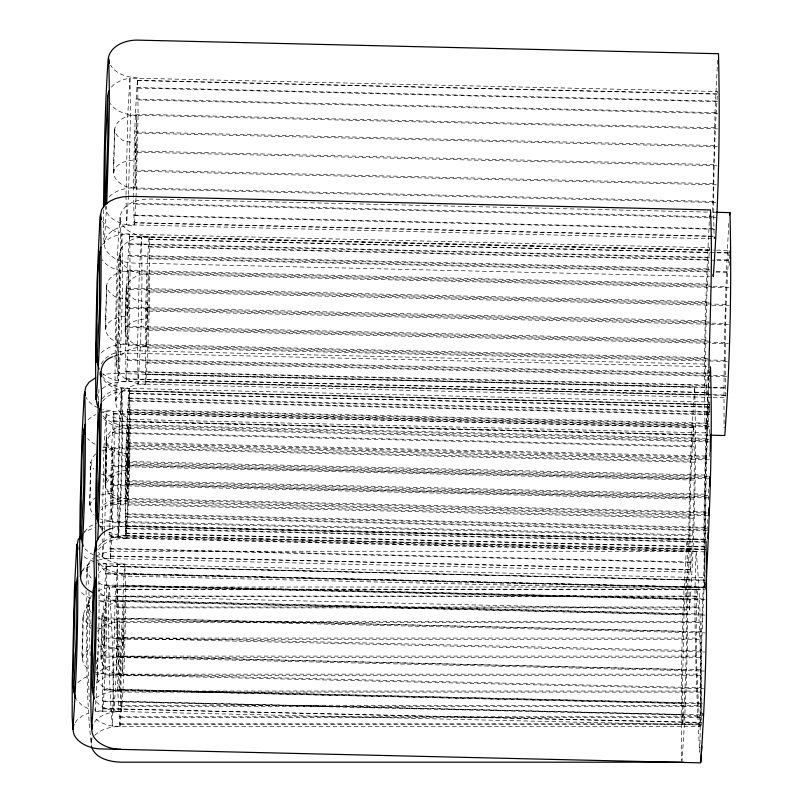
<?xml version="1.0" encoding="UTF-8"?>
<svg xmlns="http://www.w3.org/2000/svg" width="803" height="803" viewBox="0 0 803 803"><rect width="100%" height="100%" fill="white"/><g stroke="black" fill="none" stroke-linecap="round" stroke-linejoin="round"><path stroke-width="0.6" stroke-dasharray="4.01 3.01" d="M103.517 209.774C103.848 222.632 102.453 235.701 105.123 248.378C110.131 258.807 122.528 262.541 133.288 263.053L709.521 276.533M102.172 531.486L103.958 447.562L106.167 411.427L693.792 424.857C694.976 473.9 693.892 523.245 690.349 572.168L110.362 558.607L102.734 558.105L95.657 556.047M94.533 722.138C100.606 713.877 111.808 711.609 121.524 711.488C120.079 663.208 121.915 614.757 124.505 566.527L704.492 580.087C701.902 628.327 700.075 676.778 701.511 725.059L102.804 711.147C101.62 662.104 102.704 612.759 106.247 563.826L704.964 577.738M95.145 711.609L102.804 711.147C106.337 662.214 107.431 612.88 106.247 563.826L98.628 563.003M97.936 560.213L102.714 559.069L110.362 558.607L109.82 528.324M109.83 527.139L111.597 447.582L113.805 411.287L102.654 409.44M112.29 529.307L114.297 448.656L113.805 411.287M126.001 195.781L126.543 224.76L711.659 238.772M126.011 194.607L127.767 114.217L129.976 78.082L717.611 91.512C714.068 140.435 712.984 189.779 714.158 238.822L714.62 236.473L134.633 222.913L134.171 225.262C122.287 225.101 106.036 229.728 104.229 243.46L106.679 206.19M102.272 388.803C108.756 383.141 117.76 381.606 126.131 381.475C124.947 332.432 126.031 283.088 129.574 234.155L709.561 247.725C706.018 296.648 704.934 345.993 706.118 395.046L126.131 381.475C117.74 381.465 108.847 379.257 102.633 373.355M704.392 549.302L125.649 535.772C124.475 486.718 125.559 437.374 129.102 388.451L709.089 402.022L709.651 414.569M704.873 551.852L126.141 538.311C124.957 489.268 126.051 439.924 129.584 390.991L709.581 404.561C705.827 449.72 705.937 495.21 705.576 540.519M96.189 701.762C102.694 708.587 112.259 711.599 121.524 711.488C125.067 662.565 126.151 613.221 124.967 564.178C115.271 563.596 104.189 560.805 98.508 552.273M126.131 381.475C129.664 332.542 130.759 283.198 129.574 234.155C119.567 233.573 107.933 230.561 102.543 221.337M98.659 546.411C104.741 538.161 115.943 535.892 125.649 535.772C129.193 486.839 130.287 437.494 129.102 388.451C119.406 387.879 108.315 385.089 102.633 376.557M98.538 549.854C104.35 540.881 116.114 538.422 126.141 538.311C129.684 489.378 130.769 440.034 129.584 390.991C119.577 390.409 107.943 387.397 102.553 378.173M134.171 225.262C132.987 176.208 134.081 126.864 137.614 77.941C127.607 77.359 115.973 74.348 110.583 65.123M136.058 197.126L138.106 115.311L137.614 77.941M711.88 397.415L145.664 384.165C144.49 335.122 145.574 285.778 149.117 236.845L711.568 250.004M708.487 435.146L144.781 421.956C132.897 421.555 116.887 416.165 115.722 402.373C117.529 388.642 133.78 384.005 145.664 384.165C149.207 335.232 150.302 285.888 149.117 236.845C137.233 236.453 121.213 231.063 120.059 217.262C121.855 203.53 138.106 198.893 150 199.054L711.197 212.183M682.189 702.705L684.026 613.693L686.234 577.397C687.418 626.44 686.334 675.785 682.791 724.718L682.189 702.705L102.202 689.135M690.349 572.168C689.165 523.124 690.259 473.78 693.792 424.857M125.107 525.584L705.094 539.154C705.425 493.454 705.325 447.562 709.089 402.022M709.621 433.479L709.651 428.752M713.134 397.435L725.661 397.736C724.477 348.683 725.561 299.338 729.104 250.416L712.823 250.034M86.092 590.486C87.015 642.48 85.57 694.946 91.492 746.619M86.142 585.487C86.724 576.203 84.546 563.987 93.529 557.975M94.684 735.367C101.379 728.843 110.955 726.655 120.028 726.424C116.475 680.151 115.341 633.386 116.907 587.013L696.904 587.013C700.457 633.286 701.591 680.051 700.025 726.424L120.028 726.424C110.804 726.715 101.188 724.155 94.292 717.792M120.028 726.424C121.604 680.051 120.47 633.286 116.907 587.013L109.258 586.411L102.111 584.624L97.996 582.727M700.025 726.424C696.462 680.151 695.328 633.386 696.904 587.013M127.155 464.214C127.155 466.312 127.025 468.42 127.185 470.518C120.39 470.518 113.243 472.174 108.234 477.022C98.528 489.077 114.769 502.307 127.015 500.841L128.631 464.957L128.711 428.461C119.015 427.889 107.933 425.098 102.252 416.566M128.089 462.548C128.089 460.45 128.219 458.342 128.058 456.245C121.283 455.923 114.217 453.936 109.439 448.857C99.11 436.18 115.863 423.994 128.219 425.921L128.038 464.726M712.662 211.5L715.142 108.626L717.701 58.489M709.39 452.46L709.32 457.218L129.333 443.647M127.095 464.345L128.711 428.461C117.007 427.256 104.29 435.567 106.207 448.245C105.825 460.962 105.163 473.72 105.655 486.437C106.98 476.35 118.924 472.937 127.667 473.057C127.928 471.02 127.878 468.952 127.988 466.894M128.149 462.418L126.533 498.302C117.298 498.302 107.572 500.56 100.766 507.145M708.276 500.058L708.617 488.204M708.858 369.4L706.76 418.373L705.235 432.837L125.238 419.266C117.288 418.744 108.827 417.008 102.674 411.638M91.552 595.655L88.701 599.961L87.316 611.344L87.688 656.262L89.334 701.631M91.422 741.52L92.305 737.044L90.93 744.311L91.562 737.857M97.755 617.708L102.904 620.077L110.051 621.863L117.71 622.476L119.316 657.025L119.235 690.961C110.633 690.851 97.866 687.468 97.374 677.15C97.655 668.578 97.354 660.006 97.163 651.444M98.418 400.346L98.95 389.475M104.561 531.255L102.734 558.105L102.132 536.183M104.611 530.09L106.397 466.382L106.508 414.087L106.167 411.427L100.194 412.862M110.362 558.607L112.249 530.472M128.47 195.591L126.543 224.76C117.027 222.782 105.665 216.94 105.103 205.99M128.52 194.426L130.467 115.291L129.976 78.082C122.096 79.527 113.504 82.679 109.419 90.056M134.633 222.913L136.008 198.291M706.118 395.046L707.915 369.239M707.132 530.512L707.624 518.879M702.645 713.184L702.525 715.503L103.808 701.591M709.651 214.702C705.857 287.293 703.037 360.186 705.235 432.837M709.179 368.999C705.385 441.58 702.565 514.482 704.763 587.123L124.766 573.563C114.407 573.001 102.342 569.668 97.173 559.811M709.671 371.538C705.787 443.798 703.257 516.329 705.114 588.659M728.733 223.455C725.219 291.579 723.463 359.854 724.155 428.079M704.592 550.778L700.878 650.46L699.925 751.989M87.908 564.509L86.513 571.917M88.701 599.961L87.507 606.255M96.35 659.815L97.253 677.822L98.016 673.858L97.374 677.15M97.123 639.027L99.361 642.189L102.874 644.919L112.671 648.322L118.292 648.764L118.653 664.673L113.042 665.125L103.396 668.528L100.014 671.248L97.916 674.42M118.653 664.673L118.292 648.764M96.38 556.017L101.409 553.648L108.485 551.862L116.114 551.249L696.101 551.249C693.22 618.169 696.382 685.451 699.584 752.371M109.278 196.635C116.094 190.05 125.82 187.792 135.045 187.792L135.125 151.295L136.741 115.411C123.873 113.203 105.012 128.038 120.852 138.768C123.863 142.834 134.864 141.278 135.978 144.289C135.848 146.698 135.777 149.117 135.717 151.526C135.667 154.256 135.587 156.976 135.657 159.697C131.009 160.389 124.826 160.801 120.269 163.712C103.948 173.689 122.096 189.388 135.045 187.792L136.661 151.908L136.741 115.411C127.045 114.839 115.963 112.049 110.282 103.517M135.697 160.008L136.088 143.195M101.238 352.858C108.054 346.264 117.77 344.005 127.004 344.005L127.085 307.509L128.701 271.625C115.833 269.417 96.972 284.262 112.811 294.982C115.813 299.057 126.814 297.491 127.928 300.503C127.797 302.912 127.737 305.331 127.667 307.74C127.627 310.47 127.536 313.19 127.617 315.92C122.969 316.603 116.776 317.014 112.219 319.935C95.898 329.903 114.046 345.611 127.004 344.005L128.621 308.121L128.701 271.625C118.995 271.053 107.913 268.262 102.232 259.73M127.657 316.221L128.048 299.409M105.655 486.437L106.699 441.851M101.479 474.422L112.279 476.54L111.888 493.353L100.997 494.959M145.664 384.165C133.74 384.386 117.77 378.574 116.606 364.903C118.402 351.172 134.653 346.535 146.547 346.695L146.628 310.199L148.234 274.315C135.366 272.107 116.515 286.952 132.344 297.672C135.356 301.747 146.357 300.181 147.471 303.193C147.34 305.602 147.28 308.021 147.21 310.43C147.17 313.16 147.079 315.88 147.16 318.61C142.512 319.293 136.319 319.704 131.762 322.625C115.441 332.593 133.589 348.301 146.547 346.695L148.164 310.811L148.234 274.315C136.349 273.923 120.34 268.533 119.185 254.732C120.982 241.131 137.203 236.072 149.117 236.845M111.888 493.353L112.279 476.54M98.147 566.316L98.608 563.977L106.247 563.826M147.2 318.911L147.591 302.099M106.869 442.915L108.957 446.317L112.33 449.279L116.776 451.587L121.976 453.103L127.577 453.705L127.015 500.841C117.78 500.841 108.064 503.1 101.248 509.694M128.058 456.245L127.667 473.057M127.185 470.518L127.577 453.705M97.043 627.876L104.721 629.08L104.33 645.893L98.699 646.234M104.33 645.893L104.721 629.08M102.804 711.147L95.176 710.645C98.699 661.933 99.783 612.799 98.608 563.977M124.505 566.527L124.967 564.178C115.722 563.626 106.026 566.195 99.211 572.7M96.631 682.871C103.446 676.277 113.163 674.018 122.397 674.018L122.478 637.522L124.094 601.648C111.226 599.439 92.365 614.275 108.204 624.995C111.205 629.07 122.217 627.514 123.331 630.516C123.19 632.925 123.13 635.344 123.07 637.763C123.02 640.483 122.939 643.213 123.01 645.933C118.362 646.616 112.179 647.027 107.622 649.948C91.301 659.915 109.439 675.624 122.397 674.018L124.013 638.134L124.094 601.648C114.869 601.206 105.263 598.496 98.769 591.6M123.05 646.234L123.441 629.422M99.883 375.684L107.04 373.957L114.688 373.495L694.675 387.066C689.325 461.093 687.679 535.752 689.466 609.959L109.479 596.398L98.317 594.541M99.482 526.507L107.13 526.035L687.117 539.606C681.606 612.97 680.542 686.916 681.647 760.481M689.466 609.959C694.826 535.932 696.472 461.273 694.675 387.066M704.763 587.123L705.456 583.57M705.717 587.304L705.245 589.673L125.258 576.102C114.498 575.59 102.101 571.856 97.093 561.427M681.908 762.509C687.258 688.472 688.904 613.813 687.117 539.606M97.494 631.429C101.539 624.573 110.322 622.737 117.71 622.476L117.629 656.412L119.235 690.961C110.162 691.192 100.586 693.39 93.891 699.905M102.593 244.483C108.666 236.313 119.838 233.713 129.574 234.155M101.158 364C106.658 353.822 119.215 350.67 129.986 350.66L707.473 364.171M102.122 398.78C108.194 390.609 119.366 388.01 129.102 388.451M102.603 401.319C108.676 393.159 119.858 390.549 129.584 390.991M84.245 531.777L90.247 526.176L96.43 523.315M82.147 571.043L84.596 567.45L89.374 563.646L93.489 561.739M75.201 722.69L77.028 720L81.816 716.196L87.989 713.335M88.049 419.818L92.827 416.014L95.918 414.579M95.738 453.866C87.166 461.303 91.562 474.322 89.926 484.249C91.13 494.347 86.051 507.285 94.302 515.225M96.46 497.057L92.947 499.857L90.699 503.16L89.876 506.733L90.92 462.137L91.572 465.75L93.66 469.153M82.318 534.125L86.142 531.084L94.704 527.651M80.481 572.358L85.269 568.554L91.442 565.693M89.936 605.01C79.196 611.846 84.014 626.28 82.368 636.789C83.562 647.469 77.961 661.813 88.44 669.25M88.892 649.607L85.379 652.397L83.141 655.7L82.318 659.273L83.361 614.686C83.532 620.197 88.009 624.363 92.807 626.39M77.911 682.53L82.689 678.726L88.872 675.865M98.177 590.998L102.212 589.111L109.278 587.324L116.907 587.013M113.604 356.341L122.819 353.671L130.467 353.2L707.955 366.71M102.041 450.363L112.932 448.757L112.601 494.608L111.236 521.137L100.004 522.462M111.045 528.565L118.202 526.848L125.85 526.387L705.847 539.947M99.743 601.638L105.374 601.296L105.544 602.611L104.47 663.288L103.677 673.677L96.029 674.139M116.515 589.231L696.512 589.231M117.409 589.553L697.395 589.543M116.254 596.047L696.251 596.047M117.981 596.659L697.968 596.659M116.154 606.998L696.141 606.988M118.583 607.871L698.58 607.861M116.194 621.331L696.191 621.331M119.185 622.405L699.172 622.395M116.405 638.084L696.392 638.084M119.727 639.278L699.724 639.268M116.746 656.101L696.733 656.101M120.199 657.336L700.186 657.336M117.208 674.169L697.205 674.159M120.54 675.353L700.527 675.353M117.76 691.042L697.747 691.032M120.741 692.106L700.738 692.106M118.352 705.576L698.349 705.566M120.791 706.449L700.788 706.439M118.964 716.778L698.951 716.778M120.681 717.39L700.678 717.39M119.537 723.894L699.523 723.884M120.43 724.206L700.417 724.206M137.152 80.29L717.149 93.861M137.965 80.611L717.952 94.182M136.61 87.497L716.597 101.068M138.166 88.119L718.153 101.69M136.008 99.08L715.995 112.641M138.216 99.953L718.203 113.524M135.406 114.237L715.393 127.797M138.106 115.311L718.093 128.881M134.834 131.933L714.821 145.504M137.845 133.137L717.842 146.708M134.332 150.974L714.319 164.545M137.454 152.219L717.44 165.789M133.94 170.065L713.927 183.636M136.952 171.26L716.949 184.831M133.679 187.892L713.666 201.463M136.39 188.966L716.376 202.537M712.452 212.213L716.206 212.303M133.569 203.249L713.566 216.81M135.777 204.123L712.01 217.603M713.265 217.633L715.774 217.693M133.619 215.084L713.616 228.644M135.185 215.696L715.172 229.267M133.83 222.592L713.817 236.152M129.112 236.504L709.099 250.074M129.915 236.825L709.912 250.395M148.655 239.194L728.642 252.764M149.458 239.515L709.41 252.614M716.918 252.794L729.445 253.086L729.686 267.7M128.56 243.71L708.547 257.281M130.126 244.333L710.113 257.904M148.103 246.401L709.3 259.53M716.818 259.71L728.09 259.971M149.669 247.023L715.875 260.272M717.129 260.302L729.656 260.594M127.968 255.294L707.955 268.864M130.176 256.167L710.163 269.738M147.511 257.984L709.962 271.143M716.226 271.284L727.498 271.555M149.709 258.857L709.661 271.956M715.925 272.107L729.706 272.428M127.356 270.45L707.353 284.021M130.066 271.524L710.053 285.095M146.899 273.14L711.86 286.36M713.114 286.39L726.896 286.711M149.609 274.214L729.596 287.785M126.784 288.157L706.781 301.717M129.805 289.351L709.792 302.922M146.327 290.837L726.324 304.407M149.348 292.041L710.545 305.17M711.799 305.2L729.335 305.612M126.292 307.198L706.279 320.768M129.413 308.432L709.4 322.003M145.835 309.888L710.785 323.097M712.04 323.127L725.822 323.458M148.957 311.122L728.943 324.693M125.9 326.279L705.887 339.85M128.912 327.483L708.898 341.044M145.433 328.969L725.43 342.54M148.455 330.174L707.152 343.242M712.161 343.353L728.441 343.734M125.639 344.106L705.626 357.676M128.339 345.18L708.326 358.75M145.182 346.796L725.169 360.366M147.882 347.87L727.869 361.44M125.529 359.463L705.516 373.034M127.737 360.336L707.724 373.907M145.072 362.153L725.059 375.724M147.28 363.026L727.267 376.597M125.579 371.297L705.566 384.868M127.135 371.919L707.132 385.48M145.122 373.987L725.109 387.558M146.678 374.61L711.639 387.819M712.893 387.849L726.665 388.17M125.78 378.805L705.767 392.376M126.593 379.126L706.58 392.697M145.323 381.495L711.528 394.745M712.783 394.765L725.31 395.066M146.136 381.816L726.123 395.387M128.641 390.8L708.627 404.371M129.444 391.121L709.43 404.692M129.122 393.34L709.109 406.91M129.935 393.661L709.922 407.231M128.089 398.007L708.075 411.578M129.654 398.629L709.641 412.2M128.58 400.546L708.567 414.117M130.136 401.169L710.123 414.739M127.496 409.59L707.483 423.151M129.695 410.463L709.691 424.034M127.978 412.13L707.965 425.7M130.186 413.003L710.173 426.574M113.343 413.635L693.33 427.206M114.156 413.957L694.143 427.527M112.791 420.842L692.788 434.413M114.357 421.465L694.344 435.035M126.884 424.747L706.881 438.308M129.594 425.821L709.581 439.382M127.376 427.286L707.363 440.857M130.076 428.36L710.063 441.931M112.199 432.426L692.186 445.986M114.407 433.299L694.394 446.869M126.312 442.443L706.309 456.014M126.804 444.992L706.791 458.553M129.815 446.187L709.802 459.758M111.597 447.582L691.584 461.143M114.297 448.656L694.284 462.227M125.82 461.484L705.807 475.055M128.942 462.729L708.929 476.299M126.302 464.034L706.289 477.604M129.424 465.268L709.41 478.839M111.025 465.278L691.012 478.849M114.036 466.483L694.023 480.053M125.419 480.575L705.415 494.146M128.44 481.77L708.427 495.341M125.91 483.115L705.897 496.686M128.922 484.319L708.919 497.88M110.523 484.319L690.51 497.89M113.645 485.564L693.631 499.135M125.168 498.402L705.154 511.973M127.868 499.476L707.855 513.047M125.649 500.942L705.636 514.512M128.35 502.016L708.346 515.586M110.131 503.411L690.118 516.981M113.143 504.605L693.13 518.176M125.057 513.749L705.044 527.32M127.265 514.633L707.252 528.203M125.539 516.299L705.526 529.87M127.747 517.172L707.734 530.743M109.87 521.237L689.857 534.808M112.571 522.311L692.567 535.882M126.663 526.206L706.65 539.777M125.589 528.133L705.576 541.704M127.155 528.755L707.142 542.316M125.308 533.102L705.295 546.662M126.121 533.423L706.108 546.984M125.8 535.641L705.787 549.212M126.603 535.962L706.59 549.533M109.76 536.595L689.747 550.155M111.968 537.468L691.955 551.039M109.81 548.429L689.797 561.99M111.376 549.041L691.363 562.612M110.011 555.937L690.008 569.498M110.824 556.258L690.811 569.819M105.785 566.175L685.772 579.746M106.588 566.496L705.305 580.408M123.963 573.733L703.95 587.304M105.233 573.382L685.22 586.953M106.799 574.004L705.506 587.916L705.375 582.918M123.361 585.307L703.348 598.877M104.641 584.965L684.628 598.536M125.569 586.19L705.556 599.751M106.849 585.839L686.836 599.409M122.759 600.463L702.745 614.034M104.029 600.122L684.026 613.693M125.459 601.537L705.446 615.108M106.739 601.196L686.726 614.767M122.186 618.169L702.173 631.74M103.467 617.828L683.453 631.389M106.478 619.023L705.185 632.935M102.965 636.869L701.671 650.781M106.086 638.104L704.793 652.026M121.293 656.292L701.28 669.863M102.573 655.951L682.56 669.521M105.584 657.155L704.301 671.067M102.312 673.777L701.019 687.689M105.012 674.851L703.729 688.763M120.922 689.476L700.909 703.047M123.13 690.359L703.117 703.92M104.41 690.008L684.397 703.579M120.972 701.31L700.959 714.881M102.252 700.969L682.239 714.54M102.453 708.477L701.17 722.389M103.266 708.798L701.973 722.71M125.649 535.772L118.031 535.27L108.947 532.158M126.141 538.311L118.513 537.809L111.446 535.752L106.408 533.132M98.839 600.594L105.374 601.296L103.758 637.18L103.677 673.677L93.921 671.86M102.955 447.251L112.932 448.757L111.316 484.641L111.236 521.137L100.435 519.019M93.911 561.638L85.519 557.804L83.683 556.198M98.107 407.884L93.078 405.264L88.481 401.239L86.212 397.535M95.216 444.31L92.204 442.734L87.607 438.709M93.65 554.993L89.625 552.906L85.028 548.881M90.679 598.426L84.636 595.274L80.039 591.259M88.099 708.587L82.067 705.446L76.325 699.574M102.894 415.874C109.399 422.779 119.005 425.49 128.219 425.921L126.613 461.805L126.533 498.302C118.623 497.92 109.509 495.18 105.825 487.511M100.315 526.045L104.912 530.07M102.643 530.191L99.672 526.738M91.161 578.08L88.119 573.764L87.015 569.136L88.671 587.123M91.351 612.669L88.912 609.226L87.808 604.599L89.053 620.187L90.257 657.185M696.101 551.249C701.431 605.603 700.768 660.488 701.912 715.082M729.104 250.416L729.445 253.086M94.945 708.868L95.176 710.645M88.922 591.821L90.358 628.568M100.887 648.312L101.037 659.624L102.081 615.028L100.887 648.312M105.494 318.289L105.645 329.601L106.689 285.015L105.494 318.289M105.022 472.586L105.173 483.898L106.207 439.301L105.022 472.586M113.534 162.076L113.685 173.388L114.729 128.791L113.534 162.076M115.11 355.418L115.04 389.575L115.722 402.373C120.179 340.894 121.544 278.892 120.059 217.262C115.803 263.113 116.284 309.386 115.11 355.418M113.404 673.787L113.896 710.986C117.419 662.274 118.503 613.151 117.328 564.318L115.12 600.453L113.404 673.787M116.234 336.959L116.606 364.903L119.055 310.279L119.185 254.732L117.529 281.873L116.234 336.959M118.011 343.764L118.503 380.973C122.026 332.261 123.11 283.128 121.926 234.305L119.727 270.43L118.011 343.764M117.539 498.061L118.031 535.27C121.554 486.558 122.638 437.424 121.454 388.592L119.256 424.727L117.539 498.061M118.021 500.6L118.513 537.809C122.036 489.097 123.12 439.964 121.946 391.141L119.737 427.266L118.021 500.6M125.037 320.979L125.188 332.291L126.222 287.705L125.037 320.979M137.554 346.454L138.046 383.663C141.569 334.951 142.653 285.818 141.469 236.995L139.27 273.12L137.554 346.454M108.636 596.308C108.756 639.569 108.576 683.032 112.39 726.123C113.956 679.95 112.822 633.386 109.278 587.324L108.636 596.308"/><path stroke-width="1.2" d="M103.537 207.365C104.169 158.663 104.761 109.911 107.983 61.309C108.365 46.072 125.378 39.598 138.507 40.15L718.494 53.721C720.281 127.928 718.635 202.587 713.275 276.613L713.014 274.596M701.832 746.158L700.818 762.188M710.514 434.252L710.243 451.346M709.461 486.638L709.732 476.621M708.898 368.186C709.972 315.469 712.863 262.611 710.444 209.934L130.457 196.364L122.809 196.835L115.652 198.552L109.469 201.412L104.691 205.217L101.63 209.703L99.933 217.523L97.012 282.415L95.567 352.728L95.748 396.321L97.073 404.592L98.207 406.438M708.658 515.175L708.898 507.867M98.367 401.53L95.908 487.16L95.698 550.798M106.769 203.811C108.003 155.37 110.593 106.779 108.556 58.358L109.449 63.266M707.292 552.735L707.062 557.653M707.865 538.251L708.105 532.218M97.715 539.656C99.994 492.831 100.947 445.946 101.278 399.071C102.975 384.998 94.222 363.207 112.571 356.823M706.289 572.669L706.419 570.16M105.454 204.233L107.853 137.102L107.682 95.828L108.806 90.96M706.218 582.476C709.782 510.688 712.703 438.609 710.464 366.77M107.682 95.828L105.223 150.442L104.852 203.992M99.943 374.359L100.526 371.408L101.419 376.326M100.776 404.009C96.179 428.21 98.388 453.263 96.902 477.765C98.107 493.564 93.66 510.718 99.1 525.804M729.525 214.993L729.987 212.624L716.206 212.303M105.384 204.775L106.227 201.121M100.756 247.173C96.169 271.374 98.378 296.427 96.892 320.929C98.096 336.728 93.65 353.882 99.09 368.968M98.177 357.345L97.063 362.213L99.522 307.589L99.642 252.042L100.084 254.501M84.988 424.305C80.4 448.506 82.609 473.549 81.123 498.061C82.328 513.85 77.881 531.004 83.321 546.1M97.304 394.815L96.189 399.683C100.636 338.204 102.001 276.202 100.516 214.572L101.409 219.49M82.418 534.467L81.294 539.335L83.753 484.721L83.873 429.173L84.767 434.082M77.429 576.845C72.842 601.045 75.05 626.099 73.565 650.601C74.769 666.4 70.323 683.554 75.763 698.65M81.535 571.937C77.67 581.101 85.58 589.924 93.78 592.995M98.197 514.181L97.073 519.049L99.532 464.425L99.652 408.878M96.159 577.186C91.562 601.387 93.77 626.44 92.285 650.952C93.489 666.741 89.043 683.895 94.483 698.991M74.85 687.017L73.735 691.885L76.195 637.261L76.315 581.713L76.757 584.172M73.976 724.487C68.777 740.356 88.992 749.169 101.911 748.938L700.628 762.85C706.068 689.155 707.423 614.857 705.978 540.961M93.58 687.358L92.455 692.226L94.915 637.602L95.035 582.055L95.928 586.973M92.696 724.828C87.507 740.697 107.712 749.52 120.641 749.279M80.139 536.685L78.313 539.375L76.606 547.194L74.408 589.844L72.24 682.399L72.17 716.557L72.862 729.355C77.309 667.875 78.674 605.874 77.188 544.243L78.082 549.162M95.758 377.591L88.922 382.348L85.871 386.835L84.164 394.654L81.966 437.304L80.129 507.456L79.668 549.152L80.42 576.805C84.867 515.325 86.232 453.324 84.747 391.703L85.419 395.387M111.045 528.565C85.429 536.494 97.755 571.184 93.128 590.185C92.104 636.659 89.545 683.253 91.582 729.696C96.029 668.216 97.394 606.215 95.908 544.585L96.802 549.503M683.283 762.188L120.831 762.188C109.83 761.826 95.105 758.514 91.492 746.619M709.742 435.176L724.778 435.527C730.128 361.491 731.774 286.832 729.987 212.624"/></g></svg>
